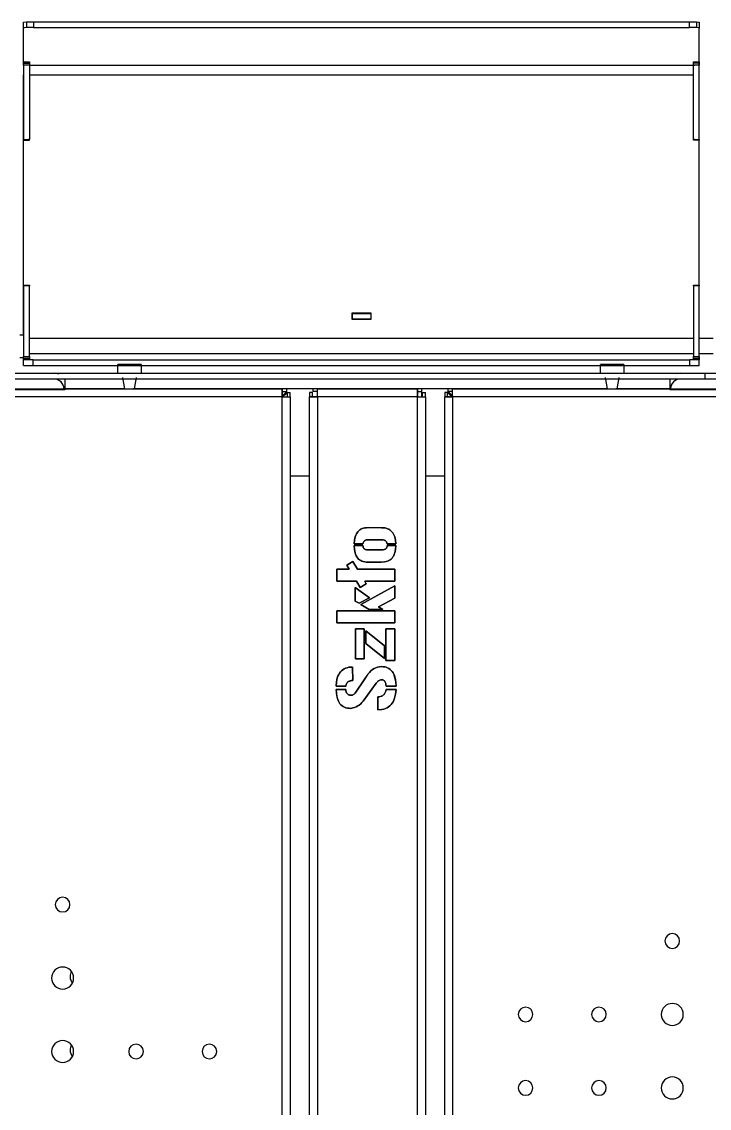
# Model space of a CAD drawing. Header units: millimetres. Extents: x 10366 to 18985, y 24538 to 29685.
# Drawn here: x 12236 to 12592, y 27693 to 28256 of the extents above; entities that cross this region are included whole.
import ezdxf

# ---------------------------------------------------------------- set-up
doc = ezdxf.new("R2010")
doc.units = ezdxf.units.MM
doc.header["$LTSCALE"] = 3
doc.layers.add('DomyÅ›lny', color=7, linetype='Continuous')

msp = doc.modelspace()

# ---------------------------------------------------------------- linework, layer by layer
at = {"layer": 'DomyÅ›lny'}
for p, q in [((12236.81, 28252.69), (12236.81, 28255.69)), ((12236.81, 28233.44), (12236.81, 28252.69)), ((12238.29, 28255.87), (12238.29, 28252.88)), ((12241.84, 28255.95), (12241.84, 28252.95)), ((12241.84, 28255.95), (12581.78, 28255.95)), ((12241.84, 28252.95), (12581.78, 28252.95)), ((12581.78, 28252.95), (12581.78, 28255.95)), ((12585.34, 28255.87), (12585.34, 28252.88)), ((12586.81, 28255.69), (12586.81, 28252.69)), ((12586.81, 28233.44), (12586.81, 28252.69)), ((12236.81, 28235.15), (12239.81, 28235.15)), ((12236.81, 28234.57), (12239.81, 28234.57)), ((12236.81, 28233.46), (12236.81, 28194.95)), ((12239.81, 28233.46), (12236.81, 28233.46)), ((12239.76, 28233.44), (12584.5, 28233.44)), ((12239.81, 28233.46), (12239.81, 28194.95)), ((12583.81, 28235.15), (12586.81, 28235.15)), ((12586.81, 28234.57), (12583.81, 28234.57)), ((12583.81, 28195), (12583.81, 28233.46)), ((12586.81, 28233.46), (12583.81, 28233.46)), ((12586.81, 28195), (12586.81, 28233.46)), ((12236.81, 28093.72), (12236.81, 28228.42)), ((12239.81, 28228.42), (12583.81, 28228.42)), ((12586.81, 28091.67), (12586.81, 28228.42)), ((12236.81, 28194.95), (12239.81, 28194.95)), ((12236.81, 28194.71), (12239.81, 28194.71)), ((12239.81, 28194.64), (12236.81, 28194.64)), ((12583.81, 28195), (12586.81, 28195)), ((12586.81, 28194.69), (12583.81, 28194.69)), ((12236.81, 28119.53), (12239.81, 28119.53)), ((12236.81, 28119.24), (12236.81, 28082.66)), ((12239.81, 28119.24), (12236.81, 28119.24)), ((12239.81, 28082.66), (12239.81, 28119.24)), ((12583.81, 28119.53), (12586.81, 28119.53)), ((12586.81, 28119.24), (12583.81, 28119.24)), ((12583.81, 28119.24), (12583.81, 28082.66)), ((12586.81, 28082.66), (12586.81, 28119.24)), ((12416.84, 28105.15), (12406.78, 28105.15)), ((12406.78, 28105.15), (12406.78, 28101.95)), ((12406.78, 28101.95), (12416.84, 28101.95)), ((12407.07, 28104.95), (12416.57, 28104.95)), ((12407.07, 28101.95), (12407.07, 28104.95)), ((12416.57, 28101.95), (12407.07, 28101.95)), ((12416.57, 28104.95), (12416.57, 28101.95)), ((12416.84, 28101.95), (12416.84, 28105.15)), ((12234.81, 28093.92), (12236.81, 28093.92)), ((12583.81, 28091.95), (12239.81, 28091.95)), ((12594.01, 28091.95), (12586.81, 28091.95)), ((12583.81, 28083.95), (12239.81, 28083.95)), ((12586.81, 28080.95), (12586.81, 28084.51)), ((12594.01, 28083.95), (12586.81, 28083.95)), ((12236.81, 28081.92), (12234.81, 28081.92)), ((12236.81, 28082.66), (12239.81, 28082.66)), ((12239.81, 28081.57), (12236.81, 28081.57)), ((12236.81, 28077.95), (12236.81, 28080.95)), ((12241.81, 28077.95), (12241.81, 28080.95)), ((12241.81, 28080.95), (12581.81, 28080.95)), ((12285.65, 28073.95), (12285.65, 28078.55)), ((12297.65, 28078.55), (12297.65, 28073.95)), ((12535.65, 28073.95), (12535.65, 28078.55)), ((12547.65, 28078.55), (12547.65, 28073.95)), ((12581.81, 28077.95), (12581.81, 28080.95)), ((12583.81, 28082.66), (12586.81, 28082.66)), ((12586.81, 28081.57), (12583.81, 28081.57)), ((12586.81, 28077.95), (12586.81, 28080.95)), ((11879.91, 28073.95), (12589.91, 28073.95)), ((12241.81, 28077.95), (12581.81, 28077.95)), ((12589.91, 28070.95), (12589.91, 28073.95)), ((12589.91, 28070.95), (12589.91, 28073.95)), ((12589.91, 28073.95), (13300.91, 28073.95)), ((12589.91, 28070.95), (11879.91, 28070.95)), ((12289.19, 28065.95), (12288.15, 28071.85)), ((12295.15, 28071.85), (12294.11, 28065.95)), ((12539.19, 28065.95), (12538.15, 28071.85)), ((12545.15, 28071.85), (12544.11, 28065.95)), ((13300.91, 28070.95), (12589.91, 28070.95)), ((12109.04, 28065.95), (12370.78, 28065.95)), ((12370.78, 28061.82), (12109.04, 28061.82)), ((12258.16, 28065.45), (12221.66, 28065.45)), ((12289.37, 28065.93), (12258.16, 28065.93)), ((12258.16, 28065.93), (12258.16, 28065.45)), ((12539.49, 28065.93), (12293.46, 28065.93)), ((12373.06, 28065.95), (12370.78, 28065.95)), ((12370.78, 28064.45), (12370.78, 28065.95)), ((12370.78, 28064.45), (12373.06, 28064.45)), ((12370.78, 27365.08), (12370.78, 28061.82)), ((12373.06, 28064.45), (12373.06, 28065.95)), ((12373.41, 28064.1), (12374.91, 28064.1)), ((12373.41, 28061.82), (12373.41, 28064.1)), ((12373.41, 28061.82), (12374.91, 28061.82)), ((12374.91, 28061.82), (12374.91, 28064.1)), ((12374.91, 28061.82), (12374.91, 27365.08)), ((12384.91, 28064.1), (12384.91, 28061.82)), ((12386.41, 28064.1), (12384.91, 28064.1)), ((12384.91, 27365.08), (12384.91, 28061.82)), ((12386.41, 28061.82), (12384.91, 28061.82)), ((12386.41, 28061.82), (12386.41, 28064.1)), ((12386.77, 28064.45), (12386.77, 28065.95)), ((12389.04, 28065.95), (12386.77, 28065.95)), ((12389.04, 28064.45), (12386.77, 28064.45)), ((12389.04, 28064.45), (12389.04, 28065.95)), ((12389.04, 28065.95), (12440.78, 28065.95)), ((12440.78, 28061.82), (12389.04, 28061.82)), ((12389.04, 28061.82), (12389.04, 27365.08)), ((12443.06, 28065.95), (12440.78, 28065.95)), ((12440.78, 28064.45), (12440.78, 28065.95)), ((12440.78, 28064.45), (12443.06, 28064.45)), ((12440.78, 27365.08), (12440.78, 28061.82)), ((12443.06, 28064.45), (12443.06, 28065.95)), ((12443.41, 28061.82), (12443.41, 28064.1)), ((12443.41, 28064.1), (12444.91, 28064.1)), ((12443.41, 28061.82), (12444.91, 28061.82)), ((12444.91, 28061.82), (12444.91, 28064.1)), ((12444.91, 28061.82), (12444.91, 27365.08)), ((12456.41, 28064.1), (12454.91, 28064.1)), ((12454.91, 28064.1), (12454.91, 28061.82)), ((12456.41, 28061.82), (12454.91, 28061.82)), ((12454.91, 27365.08), (12454.91, 28061.82)), ((12456.41, 28061.82), (12456.41, 28064.1)), ((12459.04, 28065.95), (12456.77, 28065.95)), ((12456.77, 28064.45), (12456.77, 28065.95)), ((12459.04, 28064.45), (12456.77, 28064.45)), ((12459.04, 28065.95), (12720.78, 28065.95)), ((12459.04, 28064.45), (12459.04, 28065.95)), ((12720.78, 28061.82), (12459.04, 28061.82)), ((12459.04, 28061.82), (12459.04, 27365.08)), ((12571.66, 28065.93), (12543.58, 28065.93)), ((12571.66, 28065.45), (12571.66, 28065.93)), ((12589.91, 28065.45), (12571.66, 28065.45)), ((12609.16, 28065.45), (12589.91, 28065.45)), ((12374.91, 28020.95), (12384.91, 28020.95)), ((12444.91, 28020.95), (12454.91, 28020.95)), ((12422.14, 27994.04), (12415.25, 27994.07)), ((12415.25, 27994.07), (12422.14, 27994.04)), ((12408.05, 27985.59), (12412.59, 27985.59)), ((12412.59, 27985.59), (12408.05, 27985.59)), ((12412.56, 27984.79), (12408.05, 27984.79)), ((12408.05, 27984.79), (12412.56, 27984.79)), ((12414.97, 27987.77), (12422.44, 27987.77)), ((12422.44, 27987.77), (12414.97, 27987.77)), ((12422.44, 27982.53), (12414.97, 27982.53)), ((12414.97, 27982.53), (12422.44, 27982.53)), ((12425.1, 27985.59), (12429.62, 27985.59)), ((12429.62, 27985.59), (12425.1, 27985.59)), ((12429.62, 27984.79), (12425.15, 27984.79)), ((12425.15, 27984.79), (12429.62, 27984.79)), ((12405.43, 27972.6), (12399.12, 27972.6)), ((12399.12, 27972.6), (12399.12, 27966.35)), ((12399.12, 27966.35), (12399.12, 27972.6)), ((12399.12, 27972.6), (12405.43, 27972.6)), ((12407.34, 27976.61), (12404.16, 27974.7)), ((12404.16, 27974.7), (12407.34, 27976.61)), ((12404.16, 27974.7), (12405.43, 27972.6)), ((12405.43, 27972.6), (12404.16, 27974.7)), ((12409.75, 27972.6), (12407.34, 27976.61)), ((12407.34, 27976.61), (12409.75, 27972.6)), ((12429.12, 27972.6), (12409.75, 27972.6)), ((12409.75, 27972.6), (12429.12, 27972.6)), ((12415.12, 27976.16), (12422.07, 27976.16)), ((12422.07, 27976.16), (12415.12, 27976.16)), ((12429.12, 27966.35), (12429.12, 27972.6)), ((12429.12, 27972.6), (12429.12, 27966.35)), ((12399.12, 27966.35), (12409.17, 27966.35)), ((12409.17, 27966.35), (12399.12, 27966.35)), ((12409.17, 27966.35), (12411.13, 27963.09)), ((12411.13, 27963.09), (12409.17, 27966.35)), ((12414.3, 27965), (12413.49, 27966.35)), ((12413.49, 27966.35), (12429.12, 27966.35)), ((12429.12, 27966.35), (12413.49, 27966.35)), ((12413.49, 27966.35), (12414.3, 27965)), ((12408.62, 27963.11), (12408.62, 27956.04)), ((12416, 27957.8), (12408.62, 27963.11)), ((12408.62, 27956.04), (12408.62, 27963.11)), ((12408.62, 27963.11), (12416, 27957.8)), ((12411.13, 27963.09), (12414.3, 27965)), ((12414.3, 27965), (12411.13, 27963.09)), ((12429.12, 27963.92), (12411.53, 27954.31)), ((12411.53, 27954.31), (12429.12, 27963.92)), ((12429.12, 27957.55), (12429.12, 27963.92)), ((12429.12, 27963.92), (12429.12, 27957.55)), ((12408.62, 27956.04), (12410.61, 27954.91)), ((12410.61, 27954.91), (12408.62, 27956.04)), ((12410.61, 27954.91), (12416, 27957.8)), ((12416, 27957.8), (12410.61, 27954.91)), ((12420.64, 27953.11), (12429.12, 27957.55)), ((12429.12, 27957.55), (12420.64, 27953.11)), ((12429.12, 27950.97), (12399.12, 27950.97)), ((12399.12, 27950.97), (12399.12, 27944.73)), ((12399.12, 27944.73), (12399.12, 27950.97)), ((12399.12, 27950.97), (12429.12, 27950.97)), ((12411.53, 27954.31), (12415.85, 27951.75)), ((12415.85, 27951.75), (12411.53, 27954.31)), ((12415.85, 27951.75), (12422.82, 27951.75)), ((12422.82, 27951.75), (12415.85, 27951.75)), ((12422.82, 27951.75), (12420.64, 27953.11)), ((12420.64, 27953.11), (12422.82, 27951.75)), ((12429.12, 27944.73), (12429.12, 27950.97)), ((12429.12, 27950.97), (12429.12, 27944.73)), ((12399.12, 27944.73), (12429.12, 27944.73)), ((12429.12, 27944.73), (12399.12, 27944.73)), ((12413.19, 27941.67), (12408.65, 27941.67)), ((12408.65, 27941.67), (12408.65, 27926.17)), ((12408.65, 27926.17), (12408.65, 27941.67)), ((12408.65, 27941.67), (12413.19, 27941.67)), ((12413.16, 27926.17), (12413.19, 27941.67)), ((12413.19, 27941.67), (12413.16, 27926.17)), ((12414.04, 27940.69), (12414.04, 27934.07)), ((12423.77, 27932.96), (12414.04, 27940.69)), ((12414.04, 27934.07), (12414.04, 27940.69)), ((12414.04, 27940.69), (12423.77, 27932.96)), ((12429.12, 27941.67), (12424.5, 27941.67)), ((12424.5, 27941.67), (12424.5, 27925.31)), ((12424.5, 27925.31), (12424.5, 27941.67)), ((12424.5, 27941.67), (12429.12, 27941.67)), ((12429.12, 27925.31), (12429.12, 27941.67)), ((12429.12, 27941.67), (12429.12, 27925.31)), ((12414.04, 27934.07), (12423.77, 27926.32)), ((12423.77, 27926.32), (12414.04, 27934.07)), ((12423.77, 27926.32), (12423.77, 27932.96)), ((12423.77, 27932.96), (12423.77, 27926.32)), ((12407.27, 27914.93), (12407.24, 27921.9)), ((12407.24, 27921.9), (12407.27, 27914.93)), ((12408.65, 27926.17), (12413.16, 27926.17)), ((12413.16, 27926.17), (12408.65, 27926.17)), ((12424.5, 27925.31), (12429.12, 27925.31)), ((12429.12, 27925.31), (12424.5, 27925.31)), ((12398.62, 27911.94), (12403.68, 27911.94)), ((12403.68, 27911.94), (12398.62, 27911.94)), ((12403.66, 27910.26), (12398.62, 27910.26)), ((12398.62, 27910.26), (12403.66, 27910.26)), ((12429.74, 27910.31), (12424.55, 27910.31)), ((12424.55, 27910.31), (12429.74, 27910.31)), ((12424.58, 27911.94), (12429.74, 27911.94)), ((12429.74, 27911.94), (12424.58, 27911.94)), ((12420.24, 27906.45), (12420.24, 27899.8)), ((12420.24, 27899.8), (12420.24, 27906.45))]:
    msp.add_line(p, q, dxfattribs=at)
for points in [[(12236.81, 28255.69, 0), (12236.81, 28255.69, 0), (12236.81, 28255.69, 0), (12236.81, 28255.69, 0), (12236.81, 28255.69, 0), (12236.82, 28255.7, 0), (12236.82, 28255.7, 0), (12236.82, 28255.7, 0), (12236.82, 28255.7, 0), (12236.83, 28255.71, 0), (12236.85, 28255.72, 0), (12236.88, 28255.73, 0), (12236.99, 28255.76, 0), (12238.29, 28255.87, 0)], [(12238.29, 28252.88, 0), (12237.2, 28252.79, 0), (12236.91, 28252.74, 0), (12236.87, 28252.73, 0), (12236.84, 28252.72, 0), (12236.83, 28252.71, 0), (12236.82, 28252.71, 0), (12236.82, 28252.7, 0), (12236.82, 28252.7, 0), (12236.81, 28252.7, 0), (12236.81, 28252.7, 0), (12236.81, 28252.69, 0), (12236.81, 28252.69, 0), (12236.81, 28252.69, 0)], [(12238.29, 28255.87, 0), (12241.84, 28255.95, 0)], [(12241.84, 28252.95, 0), (12238.29, 28252.88, 0)], [(12581.78, 28255.95, 0), (12585.34, 28255.87, 0)], [(12585.34, 28252.88, 0), (12581.78, 28252.95, 0)], [(12585.34, 28255.87, 0), (12586.46, 28255.78, 0), (12586.73, 28255.74, 0), (12586.77, 28255.72, 0), (12586.79, 28255.71, 0), (12586.8, 28255.71, 0), (12586.81, 28255.7, 0), (12586.81, 28255.7, 0), (12586.81, 28255.7, 0), (12586.81, 28255.69, 0), (12586.81, 28255.69, 0), (12586.81, 28255.69, 0), (12586.81, 28255.69, 0), (12586.81, 28255.69, 0)], [(12586.81, 28252.69, 0), (12586.81, 28252.69, 0), (12586.81, 28252.69, 0), (12586.81, 28252.7, 0), (12586.81, 28252.7, 0), (12586.81, 28252.7, 0), (12586.81, 28252.7, 0), (12586.81, 28252.71, 0), (12586.8, 28252.71, 0), (12586.79, 28252.72, 0), (12586.78, 28252.72, 0), (12586.75, 28252.73, 0), (12586.64, 28252.76, 0), (12585.34, 28252.88, 0)], [(12236.81, 28234.57, 0), (12236.81, 28235.01, 0), (12236.81, 28235.12, 0), (12236.81, 28235.15, 0), (12236.81, 28235.15, 0), (12236.81, 28235.15, 0), (12236.81, 28235.15, 0), (12236.81, 28235.15, 0), (12236.81, 28235.15, 0), (12236.81, 28235.15, 0), (12236.81, 28235.15, 0), (12236.81, 28235.15, 0), (12236.81, 28235.15, 0), (12236.81, 28235.15, 0), (12236.81, 28235.15, 0), (12236.81, 28235.15, 0), (12236.81, 28235.15, 0), (12236.81, 28235.15, 0), (12236.81, 28235.15, 0), (12236.81, 28235.15, 0)], [(12236.81, 28233.46, 0), (12236.81, 28234.57, 0)], [(12239.81, 28235.15, 0), (12239.81, 28235.15, 0), (12239.81, 28235.15, 0), (12239.81, 28235.15, 0), (12239.81, 28235.15, 0), (12239.81, 28235.15, 0), (12239.81, 28235.15, 0), (12239.81, 28235.15, 0), (12239.81, 28235.15, 0), (12239.81, 28235.15, 0), (12239.81, 28235.15, 0), (12239.81, 28235.15, 0), (12239.81, 28235.15, 0), (12239.81, 28235.15, 0), (12239.81, 28235.15, 0), (12239.81, 28235.15, 0), (12239.81, 28235.15, 0), (12239.81, 28235.15, 0), (12239.81, 28235.15, 0), (12239.81, 28235.15, 0), (12239.81, 28235.15, 0), (12239.81, 28235.15, 0), (12239.81, 28235.15, 0), (12239.81, 28235.15, 0), (12239.81, 28235.13, 0), (12239.81, 28235.08, 0), (12239.81, 28234.57, 0)], [(12239.81, 28234.57, 0), (12239.81, 28233.46, 0)], [(12583.81, 28234.57, 0), (12583.81, 28235, 0), (12583.81, 28235.12, 0), (12583.81, 28235.14, 0), (12583.81, 28235.15, 0), (12583.81, 28235.15, 0), (12583.81, 28235.15, 0), (12583.81, 28235.15, 0), (12583.81, 28235.15, 0), (12583.81, 28235.15, 0), (12583.81, 28235.15, 0), (12583.81, 28235.15, 0), (12583.81, 28235.15, 0), (12583.81, 28235.15, 0), (12583.81, 28235.15, 0), (12583.81, 28235.15, 0), (12583.81, 28235.15, 0), (12583.81, 28235.15, 0), (12583.81, 28235.15, 0), (12583.81, 28235.15, 0), (12583.81, 28235.15, 0)], [(12583.81, 28233.46, 0), (12583.81, 28234.57, 0)], [(12586.81, 28235.15, 0), (12586.81, 28235.15, 0), (12586.81, 28235.15, 0), (12586.81, 28235.15, 0), (12586.81, 28235.15, 0), (12586.81, 28235.15, 0), (12586.81, 28235.15, 0), (12586.81, 28235.15, 0), (12586.81, 28235.15, 0), (12586.81, 28235.15, 0), (12586.81, 28235.15, 0), (12586.81, 28235.15, 0), (12586.81, 28235.15, 0), (12586.81, 28235.15, 0), (12586.81, 28235.15, 0), (12586.81, 28235.15, 0), (12586.81, 28235.15, 0), (12586.81, 28235.15, 0), (12586.81, 28235.15, 0), (12586.81, 28235.15, 0), (12586.81, 28235.15, 0), (12586.81, 28235.15, 0), (12586.81, 28235.15, 0), (12586.81, 28235.14, 0), (12586.81, 28235.13, 0), (12586.81, 28235.07, 0), (12586.81, 28234.57, 0)], [(12586.81, 28234.57, 0), (12586.81, 28233.46, 0)], [(12236.81, 28195.64, 0), (12236.81, 28194.71, 0)], [(12239.81, 28194.71, 0), (12239.81, 28195.08, 0), (12239.81, 28195.64, 0)], [(12583.81, 28195.69, 0), (12583.81, 28194.76, 0)], [(12583.81, 28194.76, 0), (12583.81, 28194.69, 0), (12583.81, 28194.69, 0), (12583.81, 28194.69, 0), (12583.81, 28194.69, 0), (12583.81, 28194.69, 0), (12583.81, 28194.69, 0), (12583.81, 28194.69, 0), (12583.81, 28194.69, 0), (12583.81, 28194.69, 0), (12583.81, 28194.69, 0), (12583.81, 28194.69, 0), (12583.81, 28194.69, 0), (12583.81, 28194.69, 0), (12583.81, 28194.69, 0), (12583.81, 28194.69, 0), (12583.81, 28194.69, 0), (12583.81, 28194.69, 0), (12583.81, 28194.69, 0), (12583.81, 28194.69, 0), (12583.81, 28194.69, 0), (12583.81, 28194.73, 0), (12583.81, 28195, 0)], [(12586.81, 28194.76, 0), (12586.81, 28195.13, 0), (12586.81, 28195.69, 0)], [(12586.81, 28195, 0), (12586.81, 28194.71, 0), (12586.81, 28194.69, 0), (12586.81, 28194.69, 0), (12586.81, 28194.69, 0), (12586.81, 28194.69, 0), (12586.81, 28194.69, 0), (12586.81, 28194.69, 0), (12586.81, 28194.69, 0), (12586.81, 28194.69, 0), (12586.81, 28194.69, 0), (12586.81, 28194.69, 0), (12586.81, 28194.69, 0), (12586.81, 28194.69, 0), (12586.81, 28194.69, 0), (12586.81, 28194.69, 0), (12586.81, 28194.69, 0), (12586.81, 28194.69, 0), (12586.81, 28194.69, 0), (12586.81, 28194.69, 0), (12586.81, 28194.69, 0), (12586.81, 28194.69, 0), (12586.81, 28194.69, 0), (12586.81, 28194.69, 0), (12586.81, 28194.7, 0), (12586.81, 28194.76, 0)], [(12236.81, 28119.24, 0), (12236.81, 28119.52, 0), (12236.81, 28119.53, 0), (12236.81, 28119.53, 0), (12236.81, 28119.53, 0), (12236.81, 28119.53, 0), (12236.81, 28119.53, 0), (12236.81, 28119.53, 0), (12236.81, 28119.53, 0), (12236.81, 28119.53, 0), (12236.81, 28119.53, 0), (12236.81, 28119.53, 0), (12236.81, 28119.53, 0), (12236.81, 28119.53, 0), (12236.81, 28119.53, 0), (12236.81, 28119.53, 0), (12236.81, 28119.53, 0), (12236.81, 28119.53, 0), (12236.81, 28119.53, 0), (12236.81, 28119.53, 0), (12236.81, 28119.53, 0), (12236.81, 28119.53, 0), (12236.81, 28119.53, 0), (12236.81, 28119.52, 0), (12236.81, 28119.46, 0)], [(12236.81, 28119.46, 0), (12236.81, 28119.09, 0), (12236.81, 28118.54, 0)], [(12239.81, 28119.46, 0), (12239.81, 28119.53, 0), (12239.81, 28119.53, 0), (12239.81, 28119.53, 0), (12239.81, 28119.53, 0), (12239.81, 28119.53, 0), (12239.81, 28119.53, 0), (12239.81, 28119.53, 0), (12239.81, 28119.53, 0), (12239.81, 28119.53, 0), (12239.81, 28119.53, 0), (12239.81, 28119.53, 0), (12239.81, 28119.53, 0), (12239.81, 28119.53, 0), (12239.81, 28119.53, 0), (12239.81, 28119.53, 0), (12239.81, 28119.53, 0), (12239.81, 28119.53, 0), (12239.81, 28119.53, 0), (12239.81, 28119.53, 0), (12239.81, 28119.53, 0), (12239.81, 28119.53, 0), (12239.81, 28119.53, 0), (12239.81, 28119.49, 0), (12239.81, 28119.24, 0)], [(12239.81, 28118.54, 0), (12239.81, 28119.46, 0)], [(12583.81, 28119.24, 0), (12583.81, 28119.52, 0), (12583.81, 28119.53, 0), (12583.81, 28119.53, 0), (12583.81, 28119.53, 0), (12583.81, 28119.53, 0), (12583.81, 28119.53, 0), (12583.81, 28119.53, 0), (12583.81, 28119.53, 0), (12583.81, 28119.53, 0), (12583.81, 28119.53, 0), (12583.81, 28119.53, 0), (12583.81, 28119.53, 0), (12583.81, 28119.53, 0), (12583.81, 28119.53, 0), (12583.81, 28119.53, 0), (12583.81, 28119.53, 0), (12583.81, 28119.53, 0), (12583.81, 28119.53, 0), (12583.81, 28119.53, 0), (12583.81, 28119.53, 0), (12583.81, 28119.53, 0), (12583.81, 28119.53, 0), (12583.81, 28119.52, 0), (12583.81, 28119.46, 0)], [(12583.81, 28119.46, 0), (12583.81, 28119.09, 0), (12583.81, 28118.54, 0)], [(12586.81, 28119.46, 0), (12586.81, 28119.53, 0), (12586.81, 28119.53, 0), (12586.81, 28119.53, 0), (12586.81, 28119.53, 0), (12586.81, 28119.53, 0), (12586.81, 28119.53, 0), (12586.81, 28119.53, 0), (12586.81, 28119.53, 0), (12586.81, 28119.53, 0), (12586.81, 28119.53, 0), (12586.81, 28119.53, 0), (12586.81, 28119.53, 0), (12586.81, 28119.53, 0), (12586.81, 28119.53, 0), (12586.81, 28119.53, 0), (12586.81, 28119.53, 0), (12586.81, 28119.53, 0), (12586.81, 28119.53, 0), (12586.81, 28119.53, 0), (12586.81, 28119.53, 0), (12586.81, 28119.53, 0), (12586.81, 28119.53, 0), (12586.81, 28119.49, 0), (12586.81, 28119.24, 0)], [(12586.81, 28118.54, 0), (12586.81, 28119.46, 0)], [(12236.81, 28081.57, 0), (12236.81, 28082.66, 0)], [(12236.81, 28080.95, 0), (12236.81, 28080.95, 0), (12236.81, 28080.95, 0), (12236.81, 28080.95, 0), (12236.81, 28080.95, 0), (12236.81, 28080.95, 0), (12236.81, 28080.95, 0), (12236.81, 28080.95, 0), (12236.81, 28080.95, 0), (12236.81, 28080.95, 0), (12236.81, 28080.95, 0), (12236.81, 28080.95, 0), (12236.81, 28080.95, 0), (12236.81, 28080.95, 0), (12236.81, 28080.97, 0), (12236.81, 28081.02, 0), (12236.81, 28081.57, 0)], [(12241.81, 28080.95, 0), (12236.81, 28080.95, 0)], [(12239.81, 28082.66, 0), (12239.81, 28081.57, 0)], [(12239.81, 28081.57, 0), (12239.81, 28080.95, 0)], [(12291.65, 28078.55, 0), (12285.65, 28078.55, 0)], [(12297.65, 28078.55, 0), (12297.65, 28078.55, 0), (12297.65, 28078.55, 0), (12297.65, 28078.55, 0), (12297.65, 28078.55, 0), (12297.65, 28078.55, 0), (12297.65, 28078.55, 0), (12297.65, 28078.55, 0), (12297.65, 28078.55, 0), (12297.65, 28078.55, 0), (12297.65, 28078.55, 0), (12297.65, 28078.55, 0), (12297.65, 28078.55, 0), (12297.64, 28078.55, 0), (12297.61, 28078.55, 0), (12297.48, 28078.55, 0), (12296.91, 28078.55, 0), (12291.65, 28078.55, 0)], [(12541.65, 28078.55, 0), (12537.41, 28078.55, 0), (12536.07, 28078.55, 0), (12535.75, 28078.55, 0), (12535.68, 28078.55, 0), (12535.66, 28078.55, 0), (12535.65, 28078.55, 0), (12535.65, 28078.55, 0), (12535.65, 28078.55, 0), (12535.65, 28078.55, 0), (12535.65, 28078.55, 0), (12535.65, 28078.55, 0), (12535.65, 28078.55, 0), (12535.65, 28078.55, 0), (12535.65, 28078.55, 0), (12535.65, 28078.55, 0), (12535.65, 28078.55, 0), (12535.65, 28078.55, 0), (12535.65, 28078.55, 0)], [(12547.65, 28078.55, 0), (12547.65, 28078.55, 0), (12547.65, 28078.55, 0), (12547.65, 28078.55, 0), (12547.65, 28078.55, 0), (12547.65, 28078.55, 0), (12547.65, 28078.55, 0), (12547.65, 28078.55, 0), (12547.65, 28078.55, 0), (12547.65, 28078.55, 0), (12547.65, 28078.55, 0), (12547.65, 28078.55, 0), (12547.65, 28078.55, 0), (12547.64, 28078.55, 0), (12547.61, 28078.55, 0), (12547.48, 28078.55, 0), (12546.91, 28078.55, 0), (12541.65, 28078.55, 0)], [(12586.81, 28080.95, 0), (12586.81, 28080.95, 0), (12586.81, 28080.95, 0), (12586.81, 28080.95, 0), (12586.81, 28080.95, 0), (12586.81, 28080.95, 0), (12586.81, 28080.95, 0), (12586.81, 28080.95, 0), (12586.81, 28080.95, 0), (12586.81, 28080.95, 0), (12586.81, 28080.95, 0), (12586.81, 28080.95, 0), (12586.81, 28080.95, 0), (12586.8, 28080.95, 0), (12586.78, 28080.95, 0), (12586.67, 28080.95, 0), (12586.2, 28080.95, 0), (12581.81, 28080.95, 0)], [(12583.81, 28081.57, 0), (12583.81, 28082.66, 0)], [(12583.81, 28080.95, 0), (12583.81, 28080.95, 0), (12583.81, 28080.95, 0), (12583.81, 28080.95, 0), (12583.81, 28080.95, 0), (12583.81, 28080.95, 0), (12583.81, 28080.95, 0), (12583.81, 28080.95, 0), (12583.81, 28080.95, 0), (12583.81, 28080.95, 0), (12583.81, 28080.95, 0), (12583.81, 28080.95, 0), (12583.81, 28080.95, 0), (12583.81, 28080.95, 0), (12583.81, 28080.97, 0), (12583.81, 28081.02, 0), (12583.81, 28081.57, 0)], [(12586.81, 28082.66, 0), (12586.81, 28081.57, 0)], [(12586.81, 28081.57, 0), (12586.81, 28080.95, 0)], [(12236.81, 28077.95, 0), (12236.81, 28077.95, 0), (12236.81, 28077.95, 0), (12236.81, 28077.95, 0), (12236.81, 28077.95, 0), (12236.81, 28077.95, 0), (12236.81, 28077.95, 0), (12236.81, 28077.95, 0), (12236.81, 28077.95, 0), (12236.81, 28077.95, 0), (12236.81, 28077.95, 0), (12236.81, 28077.95, 0), (12236.82, 28077.95, 0), (12236.82, 28077.95, 0), (12236.85, 28077.95, 0), (12236.96, 28077.95, 0), (12237.43, 28077.95, 0), (12241.81, 28077.95, 0)], [(12581.81, 28077.95, 0), (12586.81, 28077.95, 0)], [(12258.16, 28070.95, 0), (12258.16, 28070.95, 0), (12258.16, 28070.95, 0), (12258.16, 28070.95, 0), (12258.16, 28070.95, 0), (12258.16, 28070.95, 0), (12258.16, 28070.95, 0), (12258.16, 28070.95, 0), (12258.16, 28070.95, 0), (12258.16, 28070.95, 0), (12258.16, 28070.95, 0), (12258.16, 28070.95, 0), (12258.16, 28070.95, 0), (12258.16, 28070.94, 0), (12258.16, 28070.91, 0), (12258.16, 28070.8, 0), (12258.16, 28070.33, 0), (12258.16, 28065.93, 0)], [(12571.66, 28065.93, 0), (12571.66, 28070.95, 0)], [(12370.43, 28061.82, 0), (12373.06, 28064.45, 0)], [(12370.78, 28065.95, 0), (12370.78, 28065.95, 0), (12370.78, 28065.95, 0), (12370.78, 28065.95, 0), (12370.78, 28065.95, 0), (12370.78, 28065.95, 0), (12370.78, 28065.95, 0), (12370.78, 28065.95, 0), (12370.78, 28065.95, 0), (12370.78, 28065.95, 0), (12370.78, 28065.95, 0), (12370.78, 28065.95, 0), (12370.78, 28065.95, 0), (12370.78, 28065.94, 0), (12370.78, 28065.92, 0), (12370.78, 28065.81, 0), (12370.78, 28064.78, 0), (12370.78, 28061.82, 0)], [(12370.78, 28061.82, 0), (12370.78, 28064.45, 0)], [(12370.78, 28061.47, 0), (12373.41, 28064.1, 0)], [(12370.78, 28061.82, 0), (12373.41, 28061.82, 0)], [(12370.78, 28061.82, 0), (12374.91, 28061.82, 0)], [(12384.91, 28061.82, 0), (12384.91, 28061.82, 0), (12384.91, 28061.82, 0), (12384.91, 28061.82, 0), (12384.91, 28061.82, 0), (12384.91, 28061.82, 0), (12384.91, 28061.82, 0), (12384.91, 28061.82, 0), (12384.91, 28061.82, 0), (12384.91, 28061.82, 0), (12384.91, 28061.82, 0), (12384.91, 28061.82, 0), (12384.92, 28061.82, 0), (12384.92, 28061.82, 0), (12384.94, 28061.82, 0), (12385.03, 28061.82, 0), (12385.42, 28061.82, 0), (12389.04, 28061.82, 0)], [(12389.04, 28061.82, 0), (12386.41, 28061.82, 0)], [(12389.04, 28061.82, 0), (12389.04, 28065.95, 0)], [(12389.04, 28061.82, 0), (12389.04, 28064.45, 0)], [(12440.78, 28065.95, 0), (12440.78, 28065.95, 0), (12440.78, 28065.95, 0), (12440.78, 28065.95, 0), (12440.78, 28065.95, 0), (12440.78, 28065.95, 0), (12440.78, 28065.95, 0), (12440.78, 28065.95, 0), (12440.78, 28065.95, 0), (12440.78, 28065.95, 0), (12440.78, 28065.95, 0), (12440.78, 28065.95, 0), (12440.78, 28065.95, 0), (12440.78, 28065.94, 0), (12440.78, 28065.92, 0), (12440.78, 28065.81, 0), (12440.78, 28064.78, 0), (12440.78, 28061.82, 0)], [(12440.78, 28061.82, 0), (12440.78, 28064.45, 0)], [(12440.78, 28061.82, 0), (12444.91, 28061.82, 0)], [(12440.78, 28061.82, 0), (12443.41, 28061.82, 0)], [(12443.06, 28061.82, 0), (12443.06, 28065.95, 0)], [(12443.06, 28061.82, 0), (12443.06, 28064.45, 0)], [(12454.91, 28061.82, 0), (12454.91, 28061.82, 0), (12454.91, 28061.82, 0), (12454.91, 28061.82, 0), (12454.91, 28061.82, 0), (12454.91, 28061.82, 0), (12454.91, 28061.82, 0), (12454.91, 28061.82, 0), (12454.91, 28061.82, 0), (12454.91, 28061.82, 0), (12454.91, 28061.82, 0), (12454.91, 28061.82, 0), (12454.92, 28061.82, 0), (12454.92, 28061.82, 0), (12454.94, 28061.82, 0), (12455.03, 28061.82, 0), (12455.42, 28061.82, 0), (12459.04, 28061.82, 0)], [(12459.04, 28061.47, 0), (12456.41, 28064.1, 0)], [(12459.04, 28061.82, 0), (12456.41, 28061.82, 0)], [(12459.4, 28061.82, 0), (12456.77, 28064.45, 0)], [(12459.04, 28061.82, 0), (12459.04, 28065.95, 0)], [(12459.04, 28061.82, 0), (12459.04, 28064.45, 0)], [(12415.25, 27994.07, 0), (12413.6, 27993.95, 0), (12412.86, 27993.79, 0), (12412.17, 27993.56, 0), (12411.54, 27993.26, 0), (12410.95, 27992.9, 0), (12410.42, 27992.47, 0), (12409.95, 27991.97, 0), (12409.52, 27991.41, 0), (12409.15, 27990.78, 0), (12408.84, 27990.08, 0), (12408.57, 27989.32, 0), (12408.2, 27987.59, 0), (12408.05, 27985.59, 0)], [(12408.05, 27985.59, 0), (12408.2, 27987.59, 0), (12408.57, 27989.32, 0), (12408.84, 27990.08, 0), (12409.15, 27990.78, 0), (12409.52, 27991.41, 0), (12409.95, 27991.97, 0), (12410.42, 27992.47, 0), (12410.95, 27992.9, 0), (12411.54, 27993.26, 0), (12412.17, 27993.56, 0), (12412.86, 27993.79, 0), (12413.6, 27993.95, 0), (12414.4, 27994.04, 0), (12415.25, 27994.07, 0)], [(12429.62, 27985.59, 0), (12429.43, 27987.58, 0), (12429.03, 27989.3, 0), (12428.75, 27990.06, 0), (12428.41, 27990.75, 0), (12428.03, 27991.38, 0), (12427.59, 27991.94, 0), (12427.09, 27992.44, 0), (12426.55, 27992.87, 0), (12425.95, 27993.23, 0), (12425.29, 27993.52, 0), (12424.58, 27993.75, 0), (12423.82, 27993.92, 0), (12423.01, 27994.01, 0), (12422.14, 27994.04, 0)], [(12422.14, 27994.04, 0), (12423.82, 27993.92, 0), (12424.58, 27993.75, 0), (12425.29, 27993.52, 0), (12425.95, 27993.23, 0), (12426.55, 27992.87, 0), (12427.09, 27992.44, 0), (12427.59, 27991.94, 0), (12428.03, 27991.38, 0), (12428.41, 27990.75, 0), (12428.75, 27990.06, 0), (12429.03, 27989.3, 0), (12429.43, 27987.58, 0), (12429.62, 27985.59, 0)], [(12408.05, 27984.79, 0), (12408.18, 27982.77, 0), (12408.53, 27981.02, 0), (12408.78, 27980.25, 0), (12409.09, 27979.54, 0), (12409.45, 27978.9, 0), (12409.87, 27978.33, 0), (12410.33, 27977.82, 0), (12410.86, 27977.38, 0), (12411.43, 27977.01, 0), (12412.06, 27976.71, 0), (12412.75, 27976.47, 0), (12413.48, 27976.3, 0), (12414.28, 27976.19, 0), (12415.12, 27976.16, 0)], [(12415.12, 27976.16, 0), (12413.48, 27976.3, 0), (12412.75, 27976.47, 0), (12412.06, 27976.71, 0), (12411.43, 27977.01, 0), (12410.86, 27977.38, 0), (12410.33, 27977.82, 0), (12409.87, 27978.33, 0), (12409.45, 27978.9, 0), (12409.09, 27979.54, 0), (12408.78, 27980.25, 0), (12408.53, 27981.02, 0), (12408.18, 27982.77, 0), (12408.05, 27984.79, 0)], [(12414.97, 27982.53, 0), (12414.43, 27982.59, 0), (12413.96, 27982.71, 0), (12413.75, 27982.79, 0), (12413.56, 27982.89, 0), (12413.39, 27983.01, 0), (12413.23, 27983.14, 0), (12413.08, 27983.29, 0), (12412.96, 27983.46, 0), (12412.85, 27983.64, 0), (12412.76, 27983.84, 0), (12412.68, 27984.05, 0), (12412.63, 27984.28, 0), (12412.56, 27984.79, 0)], [(12412.56, 27984.79, 0), (12412.63, 27984.28, 0), (12412.68, 27984.05, 0), (12412.76, 27983.84, 0), (12412.85, 27983.64, 0), (12412.96, 27983.46, 0), (12413.08, 27983.29, 0), (12413.23, 27983.14, 0), (12413.39, 27983.01, 0), (12413.56, 27982.89, 0), (12413.75, 27982.79, 0), (12413.96, 27982.71, 0), (12414.43, 27982.59, 0), (12414.97, 27982.53, 0)], [(12412.59, 27985.59, 0), (12412.69, 27986.11, 0), (12412.85, 27986.55, 0), (12412.95, 27986.75, 0), (12413.06, 27986.93, 0), (12413.19, 27987.09, 0), (12413.33, 27987.24, 0), (12413.49, 27987.37, 0), (12413.66, 27987.48, 0), (12413.84, 27987.57, 0), (12414.04, 27987.65, 0), (12414.25, 27987.7, 0), (12414.48, 27987.74, 0), (12414.97, 27987.77, 0)], [(12414.97, 27987.77, 0), (12414.48, 27987.74, 0), (12414.25, 27987.7, 0), (12414.04, 27987.65, 0), (12413.84, 27987.57, 0), (12413.66, 27987.48, 0), (12413.49, 27987.37, 0), (12413.33, 27987.24, 0), (12413.19, 27987.09, 0), (12413.06, 27986.93, 0), (12412.95, 27986.75, 0), (12412.85, 27986.55, 0), (12412.69, 27986.11, 0), (12412.59, 27985.59, 0)], [(12422.07, 27976.16, 0), (12423.81, 27976.3, 0), (12424.59, 27976.47, 0), (12425.32, 27976.71, 0), (12425.99, 27977.01, 0), (12426.6, 27977.38, 0), (12427.16, 27977.82, 0), (12427.66, 27978.33, 0), (12428.1, 27978.9, 0), (12428.49, 27979.54, 0), (12428.82, 27980.25, 0), (12429.09, 27981.02, 0), (12429.47, 27982.77, 0), (12429.62, 27984.79, 0)], [(12429.62, 27984.79, 0), (12429.47, 27982.77, 0), (12429.09, 27981.02, 0), (12428.82, 27980.25, 0), (12428.49, 27979.54, 0), (12428.1, 27978.9, 0), (12427.66, 27978.33, 0), (12427.16, 27977.82, 0), (12426.6, 27977.38, 0), (12425.99, 27977.01, 0), (12425.32, 27976.71, 0), (12424.59, 27976.47, 0), (12423.81, 27976.3, 0), (12422.07, 27976.16, 0)], [(12422.44, 27987.77, 0), (12423, 27987.74, 0), (12423.49, 27987.65, 0), (12423.71, 27987.57, 0), (12423.91, 27987.48, 0), (12424.1, 27987.37, 0), (12424.28, 27987.24, 0), (12424.43, 27987.09, 0), (12424.58, 27986.93, 0), (12424.7, 27986.75, 0), (12424.82, 27986.55, 0), (12424.91, 27986.34, 0), (12424.99, 27986.11, 0), (12425.1, 27985.59, 0)], [(12425.1, 27985.59, 0), (12424.99, 27986.11, 0), (12424.82, 27986.55, 0), (12424.7, 27986.75, 0), (12424.58, 27986.93, 0), (12424.43, 27987.09, 0), (12424.28, 27987.24, 0), (12424.1, 27987.37, 0), (12423.91, 27987.48, 0), (12423.71, 27987.57, 0), (12423.49, 27987.65, 0), (12423, 27987.74, 0), (12422.44, 27987.77, 0)], [(12425.15, 27984.79, 0), (12425.07, 27984.26, 0), (12425.01, 27984.03, 0), (12424.92, 27983.81, 0), (12424.81, 27983.61, 0), (12424.69, 27983.42, 0), (12424.55, 27983.26, 0), (12424.39, 27983.11, 0), (12424.21, 27982.97, 0), (12424.01, 27982.86, 0), (12423.8, 27982.76, 0), (12423.56, 27982.68, 0), (12423.04, 27982.57, 0), (12422.44, 27982.53, 0)], [(12422.44, 27982.53, 0), (12423.04, 27982.57, 0), (12423.56, 27982.68, 0), (12423.8, 27982.76, 0), (12424.01, 27982.86, 0), (12424.21, 27982.97, 0), (12424.39, 27983.11, 0), (12424.55, 27983.26, 0), (12424.69, 27983.42, 0), (12424.81, 27983.61, 0), (12424.92, 27983.81, 0), (12425.01, 27984.03, 0), (12425.07, 27984.26, 0), (12425.15, 27984.79, 0)], [(12407.24, 27921.9, 0), (12405.3, 27921.75, 0), (12404.42, 27921.55, 0), (12403.6, 27921.28, 0), (12402.84, 27920.93, 0), (12402.15, 27920.5, 0), (12401.52, 27920, 0), (12400.95, 27919.41, 0), (12400.44, 27918.75, 0), (12399.99, 27918.01, 0), (12399.61, 27917.2, 0), (12399.29, 27916.3, 0), (12398.83, 27914.28, 0), (12398.62, 27911.94, 0)], [(12398.62, 27911.94, 0), (12398.83, 27914.28, 0), (12399.29, 27916.3, 0), (12399.61, 27917.2, 0), (12399.99, 27918.01, 0), (12400.44, 27918.75, 0), (12400.95, 27919.41, 0), (12401.52, 27920, 0), (12402.15, 27920.5, 0), (12402.84, 27920.93, 0), (12403.6, 27921.28, 0), (12404.42, 27921.55, 0), (12405.3, 27921.75, 0), (12406.24, 27921.86, 0), (12407.24, 27921.9, 0)], [(12422.09, 27922.1, 0), (12421.1, 27922.04, 0), (12420.15, 27921.86, 0), (12419.22, 27921.55, 0), (12418.34, 27921.11, 0), (12417.49, 27920.56, 0), (12416.67, 27919.87, 0), (12415.89, 27919.07, 0), (12415.15, 27918.14, 0)], [(12415.15, 27918.14, 0), (12415.89, 27919.07, 0), (12416.67, 27919.87, 0), (12417.49, 27920.56, 0), (12418.34, 27921.11, 0), (12419.22, 27921.55, 0), (12420.15, 27921.86, 0), (12421.1, 27922.04, 0), (12422.09, 27922.1, 0)], [(12429.74, 27911.94, 0), (12429.56, 27914.33, 0), (12429.16, 27916.39, 0), (12428.54, 27918.13, 0), (12428.14, 27918.89, 0), (12427.69, 27919.56, 0), (12427.19, 27920.16, 0), (12426.63, 27920.67, 0), (12426.01, 27921.11, 0), (12425.34, 27921.47, 0), (12424.61, 27921.75, 0), (12423.83, 27921.94, 0), (12422.99, 27922.06, 0), (12422.09, 27922.1, 0)], [(12422.09, 27922.1, 0), (12422.99, 27922.06, 0), (12423.83, 27921.94, 0), (12424.61, 27921.75, 0), (12425.34, 27921.47, 0), (12426.01, 27921.11, 0), (12426.63, 27920.67, 0), (12427.19, 27920.16, 0), (12427.69, 27919.56, 0), (12428.14, 27918.89, 0), (12428.54, 27918.13, 0), (12428.88, 27917.3, 0), (12429.39, 27915.4, 0), (12429.74, 27911.94, 0)], [(12413.57, 27915.86, 0), (12408.47, 27908.38, 0)], [(12408.47, 27908.38, 0), (12413.57, 27915.86, 0)], [(12415.15, 27918.14, 0), (12415.13, 27918.11, 0), (12415.07, 27918.01, 0), (12414.8, 27917.63, 0), (12413.57, 27915.86, 0)], [(12413.57, 27915.86, 0), (12414.71, 27917.5, 0), (12415.02, 27917.94, 0), (12415.11, 27918.07, 0), (12415.13, 27918.11, 0), (12415.15, 27918.14, 0)], [(12419.46, 27913.55, 0), (12419.74, 27913.92, 0), (12420.03, 27914.24, 0), (12420.35, 27914.53, 0), (12420.68, 27914.77, 0), (12421.02, 27914.97, 0), (12421.39, 27915.13, 0), (12421.77, 27915.25, 0), (12422.17, 27915.33, 0)], [(12422.17, 27915.33, 0), (12421.77, 27915.25, 0), (12421.39, 27915.13, 0), (12421.02, 27914.97, 0), (12420.68, 27914.77, 0), (12420.35, 27914.53, 0), (12420.03, 27914.24, 0), (12419.74, 27913.92, 0), (12419.46, 27913.55, 0)], [(12422.17, 27915.33, 0), (12422.43, 27915.31, 0), (12422.68, 27915.27, 0), (12422.92, 27915.2, 0), (12423.14, 27915.11, 0), (12423.34, 27914.99, 0), (12423.53, 27914.84, 0), (12423.7, 27914.67, 0), (12423.86, 27914.47, 0), (12424.01, 27914.25, 0), (12424.13, 27914, 0), (12424.34, 27913.42, 0), (12424.49, 27912.73, 0), (12424.58, 27911.94, 0)], [(12424.58, 27911.94, 0), (12424.49, 27912.73, 0), (12424.34, 27913.42, 0), (12424.13, 27914, 0), (12424.01, 27914.25, 0), (12423.86, 27914.47, 0), (12423.7, 27914.67, 0), (12423.53, 27914.84, 0), (12423.34, 27914.99, 0), (12423.14, 27915.11, 0), (12422.92, 27915.2, 0), (12422.68, 27915.27, 0), (12422.43, 27915.31, 0), (12422.17, 27915.33, 0)], [(12398.62, 27910.26, 0), (12398.8, 27907.97, 0), (12399.2, 27905.99, 0), (12399.49, 27905.11, 0), (12399.83, 27904.31, 0), (12400.23, 27903.58, 0), (12400.68, 27902.93, 0), (12401.19, 27902.36, 0), (12401.75, 27901.87, 0), (12402.37, 27901.45, 0), (12403.05, 27901.11, 0), (12403.78, 27900.84, 0), (12404.57, 27900.65, 0), (12405.42, 27900.54, 0), (12406.32, 27900.51, 0)], [(12406.32, 27900.51, 0), (12405.42, 27900.54, 0), (12404.57, 27900.65, 0), (12403.78, 27900.84, 0), (12403.05, 27901.11, 0), (12402.37, 27901.45, 0), (12401.75, 27901.87, 0), (12401.19, 27902.36, 0), (12400.68, 27902.93, 0), (12400.23, 27903.58, 0), (12399.83, 27904.31, 0), (12399.49, 27905.11, 0), (12398.97, 27906.94, 0), (12398.62, 27910.26, 0)], [(12405.91, 27907.38, 0), (12405.67, 27907.4, 0), (12405.44, 27907.44, 0), (12405.22, 27907.5, 0), (12405.02, 27907.58, 0), (12404.83, 27907.68, 0), (12404.66, 27907.81, 0), (12404.5, 27907.96, 0), (12404.35, 27908.13, 0), (12404.21, 27908.32, 0), (12404.09, 27908.53, 0), (12403.89, 27909.02, 0), (12403.75, 27909.6, 0), (12403.66, 27910.26, 0)], [(12403.66, 27910.26, 0), (12403.75, 27909.6, 0), (12403.89, 27909.02, 0), (12404.09, 27908.53, 0), (12404.21, 27908.32, 0), (12404.35, 27908.13, 0), (12404.5, 27907.96, 0), (12404.66, 27907.81, 0), (12404.83, 27907.68, 0), (12405.02, 27907.58, 0), (12405.22, 27907.5, 0), (12405.44, 27907.44, 0), (12405.67, 27907.4, 0), (12405.91, 27907.38, 0)], [(12403.68, 27911.94, 0), (12403.81, 27912.58, 0), (12403.91, 27912.89, 0), (12404.04, 27913.19, 0), (12404.19, 27913.48, 0), (12404.37, 27913.74, 0), (12404.58, 27913.98, 0), (12404.82, 27914.19, 0), (12405.09, 27914.38, 0), (12405.37, 27914.54, 0), (12405.67, 27914.66, 0), (12406.29, 27914.83, 0), (12406.78, 27914.9, 0), (12407.27, 27914.93, 0)], [(12407.27, 27914.93, 0), (12406.52, 27914.87, 0), (12405.85, 27914.72, 0), (12405.55, 27914.62, 0), (12405.27, 27914.49, 0), (12405.01, 27914.33, 0), (12404.78, 27914.16, 0), (12404.57, 27913.96, 0), (12404.37, 27913.74, 0), (12404.21, 27913.5, 0), (12404.06, 27913.23, 0), (12403.93, 27912.94, 0), (12403.83, 27912.63, 0), (12403.68, 27911.94, 0)], [(12412.71, 27904.22, 0), (12419.46, 27913.55, 0)], [(12419.46, 27913.55, 0), (12412.71, 27904.22, 0)], [(12420.24, 27899.8, 0), (12422.37, 27899.97, 0), (12423.34, 27900.17, 0), (12424.24, 27900.46, 0), (12425.07, 27900.83, 0), (12425.83, 27901.28, 0), (12426.53, 27901.82, 0), (12427.15, 27902.43, 0), (12427.71, 27903.13, 0), (12428.21, 27903.91, 0), (12428.63, 27904.77, 0), (12428.99, 27905.72, 0), (12429.5, 27907.85, 0), (12429.74, 27910.31, 0)], [(12424.55, 27910.31, 0), (12424.4, 27909.44, 0), (12424.29, 27909.04, 0), (12424.14, 27908.67, 0), (12423.97, 27908.33, 0), (12423.77, 27908.02, 0), (12423.54, 27907.73, 0), (12423.29, 27907.48, 0), (12423, 27907.25, 0), (12422.69, 27907.05, 0), (12422.35, 27906.88, 0), (12421.98, 27906.74, 0), (12421.17, 27906.54, 0), (12420.24, 27906.45, 0)], [(12420.24, 27906.45, 0), (12421.17, 27906.54, 0), (12421.98, 27906.74, 0), (12422.35, 27906.88, 0), (12422.69, 27907.05, 0), (12423, 27907.25, 0), (12423.29, 27907.48, 0), (12423.54, 27907.73, 0), (12423.77, 27908.02, 0), (12423.97, 27908.33, 0), (12424.14, 27908.67, 0), (12424.29, 27909.04, 0), (12424.4, 27909.44, 0), (12424.55, 27910.31, 0)], [(12429.74, 27910.31, 0), (12429.5, 27907.85, 0), (12428.99, 27905.72, 0), (12428.63, 27904.77, 0), (12428.21, 27903.91, 0), (12427.71, 27903.13, 0), (12427.15, 27902.43, 0), (12426.53, 27901.82, 0), (12425.83, 27901.28, 0), (12425.07, 27900.83, 0), (12424.24, 27900.46, 0), (12423.34, 27900.17, 0), (12422.37, 27899.97, 0), (12420.24, 27899.8, 0)], [(12408.47, 27908.38, 0), (12408.25, 27908.09, 0), (12407.99, 27907.84, 0), (12407.71, 27907.64, 0), (12407.41, 27907.49, 0), (12407.07, 27907.39, 0), (12406.71, 27907.34, 0), (12406.33, 27907.33, 0), (12405.91, 27907.38, 0)], [(12405.91, 27907.38, 0), (12406.33, 27907.33, 0), (12406.71, 27907.34, 0), (12407.07, 27907.39, 0), (12407.41, 27907.49, 0), (12407.71, 27907.64, 0), (12407.99, 27907.84, 0), (12408.25, 27908.09, 0), (12408.47, 27908.38, 0)], [(12406.32, 27900.51, 0), (12407.28, 27900.7, 0), (12408.19, 27900.96, 0), (12409.06, 27901.31, 0), (12409.88, 27901.74, 0), (12410.66, 27902.24, 0), (12411.39, 27902.82, 0), (12412.07, 27903.48, 0), (12412.71, 27904.22, 0)], [(12412.71, 27904.22, 0), (12412.07, 27903.48, 0), (12411.39, 27902.82, 0), (12410.66, 27902.24, 0), (12409.88, 27901.74, 0), (12409.06, 27901.31, 0), (12408.19, 27900.96, 0), (12407.28, 27900.7, 0), (12406.32, 27900.51, 0)]]:
    msp.add_polyline3d(points, dxfattribs=at)
for centre, radius, start, end in [((12252.64, 28065.93), 8.02, 72.6163, 90), ((12576.93, 28065.93), 8.02, 90, 105.3485), ((12252.64, 28065.93), 5.02, 0, 90), ((12576.93, 28065.93), 5.02, 90, 180), ((12257.01, 27798.91), 3.8, 0, 180), ((12257.01, 27798.91), 3.8, 0, 180), ((12257.01, 27798.91), 3.8, 180, 0), ((12257.01, 27798.91), 3.8, 180, 0), ((12572.82, 27780.08), 3.8, 360, 180), ((12572.82, 27780.08), 3.8, 0, 180), ((12572.82, 27780.08), 3.8, 180, 0), ((12572.82, 27780.08), 3.8, 180, 360), ((12257.01, 27760.89), 5.7, 0, 180), ((12257.01, 27760.89), 5.7, 0, 180), ((12266.59, 27761.65), 5.7, 151.9457, 180), ((12266.59, 27761.65), 5.7, 151.9457, 180), ((12257.01, 27760.89), 5.7, 180, 0), ((12257.01, 27760.89), 5.7, 180, 0), ((12266.59, 27761.65), 5.7, 180, 217.1293), ((12266.59, 27761.65), 5.7, 180, 217.1293), ((12572.82, 27742.05), 5.7, 0, 180), ((12572.82, 27742.05), 5.7, 0, 180), ((12496.78, 27742.05), 3.8, 0, 180), ((12496.78, 27742.05), 3.8, 360, 180), ((12496.78, 27742.05), 3.8, 180, 360), ((12496.78, 27742.05), 3.8, 180, 0), ((12534.8, 27742.05), 3.8, 360, 180), ((12534.8, 27742.05), 3.8, 360, 180), ((12534.8, 27742.05), 3.8, 180, 0), ((12534.8, 27742.05), 3.8, 180, 360), ((12572.82, 27742.05), 5.7, 180, 0), ((12572.82, 27742.05), 5.7, 180, 0), ((12257.01, 27722.87), 5.7, 0, 180), ((12257.01, 27722.87), 5.7, 0, 180), ((12266.59, 27723.63), 5.7, 151.9457, 180), ((12266.59, 27723.63), 5.7, 151.9457, 180), ((12295.03, 27722.87), 3.8, 0, 180), ((12295.03, 27722.87), 3.8, 0, 180), ((12333.05, 27722.87), 3.8, 0, 180), ((12333.05, 27722.87), 3.8, 0, 180), ((12257.01, 27722.87), 5.7, 180, 0), ((12257.01, 27722.87), 5.7, 180, 0), ((12266.59, 27723.63), 5.7, 180, 217.1293), ((12266.59, 27723.63), 5.7, 180, 217.1293), ((12295.03, 27722.87), 3.8, 180, 0), ((12295.03, 27722.87), 3.8, 180, 0), ((12333.05, 27722.87), 3.8, 180, 0), ((12333.05, 27722.87), 3.8, 180, 0), ((12496.78, 27704.03), 3.8, 0, 180), ((12496.78, 27704.03), 3.8, 0, 180), ((12534.8, 27704.03), 3.8, 0, 180), ((12534.8, 27704.03), 3.8, 0, 180), ((12572.82, 27704.03), 5.7, 0, 180), ((12572.82, 27704.03), 5.7, 360, 180), ((12496.78, 27704.03), 3.8, 180, 0), ((12496.78, 27704.03), 3.8, 180, 0), ((12534.8, 27704.03), 3.8, 180, 0), ((12534.8, 27704.03), 3.8, 180, 0), ((12572.82, 27704.03), 5.7, 180, 0), ((12572.82, 27704.03), 5.7, 180, 0)]:
    msp.add_arc(centre, radius, start, end, dxfattribs=at)

doc.saveas('drawing.dxf')
